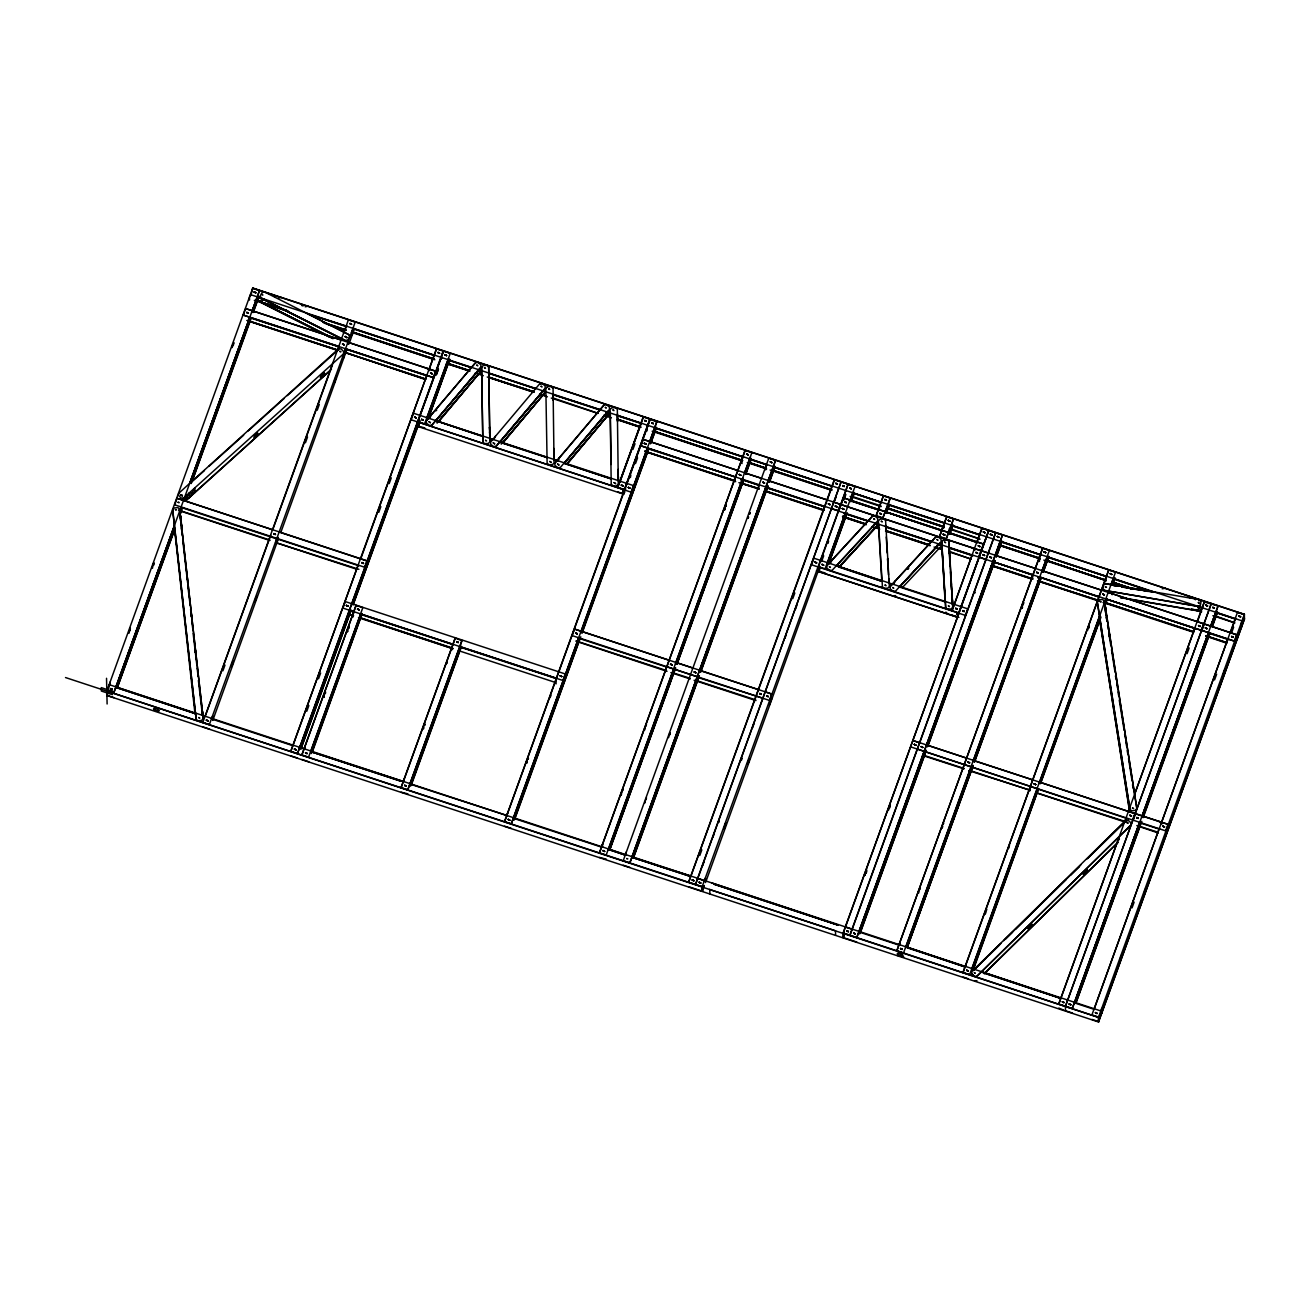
<?xml version="1.0" encoding="UTF-8"?>
<svg xmlns="http://www.w3.org/2000/svg" width="1310" height="1310" viewBox="0 0 1310 1310"><rect width="100%" height="100%" fill="white"/><g stroke="black" fill="none" stroke-linecap="round" stroke-linejoin="round"><path stroke-width="1.5" d="M887.607 558.273L887.918 563.906M950.945 579.053L951.42 584.62M951.093 579.053L951.044 581.362M489.596 428.567L489.58 427.125L489.76 428.747M553.933 454.259L553.901 452.769M618.107 470.241L618.107 470.847M618.304 473.156C618.025 467.981 618.467 478.985 618.156 473.909M900.592 953.205L901.411 954.302L902.262 953.221M1038.421 577.071L1038.093 578.005M971.807 973.854L971.889 971.562L1125.748 820.306L1128.205 820.273L1130.89 822.827L1130.825 825.071L976.949 976.327L974.493 976.359L971.807 973.854L974.493 976.359M186.839 575.876L186.822 573.485L186.724 574.468M187.314 579.446L186.74 573.846M187.445 579.577L187.117 575.63M190.982 612.9C190.671 606.252 191.555 617.649 191.129 612.883M191.424 614.226L191.588 616.601L191.538 615.618M195.075 648.941L195.452 650.218M1109.635 637.086L1109.554 634.711M178.684 493.084L178.618 495.458L181.189 498.078L183.547 498.046L343.548 353.831L343.629 351.489L341.042 348.869L338.602 348.804L178.782 493.231M129.068 632.779L129.019 632.173M152.5 568.262L152.713 565.969M233.737 342.712L233.426 345.07M231.477 666.79L231.33 665.84M231.379 666.839L231.69 664.497M336.179 376.428L336.064 378.05M319.689 695.495L321.359 690.468M324.192 696.478L323.717 697.231L324.159 694.922M342.729 630.487L343.597 629.684M342.876 630.994L342.827 629.995M424.8 724.053L424.718 725.003M424.538 724.365L424.866 725.052M528.438 758.277L528.323 759.096M726.051 506.364L726.035 504.792M719.043 820.862L718.944 821.812M747.912 518.22L748.207 516.779M748.059 518.269L748.19 517.45M747.568 763.157L747.732 764.107M749.549 758.817L747.961 763.386M865.108 875.358L865.206 873.737M865.222 875.309L865.189 874.409M888.442 810.497L888.524 809.547M918.703 892.994L918.949 891.406M942.136 828.035L942.611 825.873M975.295 592.759L974.967 592.071M986.79 909.942L986.626 908.993M1021.8 607.48L1021.849 608.479M1022.57 607.152L1021.849 608.02M1023.634 602.616L1023.192 604.925M1087.791 630.044L1087.906 629.226M1120.41 959.231L1120.541 957.741M1122.13 953.582L1120.312 959.329M1225.374 669.001L1224.932 671.309M1105.607 583.752L1199.665 599.62L1201.057 601.585L1200.402 605.122L1198.388 606.465L1104.346 590.368L1102.938 588.436L1103.61 584.899L1105.591 583.703L1153.701 591.825M1198.388 606.432L1200.402 605.122M1198.453 607.218C1200.468 608.331 1199.944 608.56 1198.519 607.103M1120.443 597.671L1198.486 611L1200.5 609.658M233.18 661.452L233.065 662.614M254.828 601.568L256.76 596.214L256.678 597.18M334.328 381.276L334.394 382.274L336.179 376.887L334.361 382.176L334.967 380.915M319.411 695.348L320.868 690.747M344.726 626.147L344.661 625.148M349.115 627.064L349 628.227M621.3 794.155L621.349 795.154M621.333 794.695L621.66 792.812M644.798 729.866L645.109 728M645.175 802.015L644.946 802.915L645.191 801.343M668.542 737.677L670.065 732.601M724.348 510.13L725.167 506.741M726.149 505.201L725.904 506.315M719.092 821.861L718.928 820.911L718.306 822.172M724.152 828.526L725.363 824.498M747.617 763.697L747.715 762.535M942.299 827.756L942.545 826.643M1120.394 958.363L1120.443 959.378M1143.859 893.551L1144.17 894.239M1145.873 888.884L1145.595 890.325M1145.742 889.703L1145.693 888.704L1144.383 893.813M1223.442 674.339L1225.276 669.066M1028.268 928.692L1028.137 927.693M1027.973 928.528L1031.15 924.598M108.566 688.782L110.089 682.166L110.155 685.163M251.487 293.325L252.633 288.364L259.462 290.574L113.757 693.072L110.351 691.942M211.893 719.223L212.662 715.931L212.76 720.402M299.941 748.19L300.694 744.899L300.809 749.369M403.398 782.234L404.168 778.926M506.855 816.277L507.625 812.97M601.732 847.488L602.485 844.197L602.567 847.177M625.476 855.299L626.229 852.008L626.295 854.988M704.682 881.368L705.435 878.06L705.533 882.547M820.731 561.286L821.485 557.978L821.567 560.975M878.551 510.261L879.321 506.954L879.387 509.934M941.89 531.09L942.643 527.783M899.217 945.378L899.986 942.07L900.052 945.067M965.339 967.124L966.092 963.832M107.797 692.073L107.027 695.348L113.855 697.64M346.413 349.426L345.267 354.355L345.169 349.868M350.671 609.248L349.148 615.815L349.049 611.328M418.463 422.557L417.333 427.486L417.219 422.999M419.135 421.214L418.005 426.127L424.817 427.911M703.535 886.313L702.389 891.242L688.798 886.772M819.29 565.936L817.767 572.503L817.669 568.032M818.439 571.16L819.585 566.231M856.805 942.054L843.214 937.616L844.344 932.654M253.862 437.524L257.349 433.283M257.906 433.233L257.726 434.052M320.934 377.198L320.803 375.839M323.635 374.922L324.323 372.859M129.035 631.502L128.904 633.041M232.034 347.625L233.769 342.827M321.114 690.91L320.901 692.302M321.097 691.582L320.934 690.272M323.963 695.643L323.848 697.28M325.551 692.384L325.339 693.76M342.974 630.044L344.694 625.247L342.843 630.896M526.571 762.977L527.291 760.095M749.779 514.175L749.877 512.554L749.156 513.864M724.25 828.018L725.101 825.185M725.838 824.76L726.084 823.171L725.642 825.48M749.32 759.276L748.6 762.158M888.655 809.58L888.884 808.204M1021.931 607.512L1022.389 605.367M985.038 913.84L985.759 910.941M1122.146 954.482L1120.574 959.018M1223.556 673.176L1223.556 674.748M1225.161 669.918L1224.048 673.438M153.941 564.053L153.499 565.527M232.181 346.986L233.147 344.088M231.624 665.267L233.344 661.173M232.918 662.582L231.51 666.479M256.383 597.753L255.941 599.227M334.623 380.702L335.835 377.214M344.432 626.72L343.859 628.996M423.261 728.311L423.818 726.051M446.579 663.45L447.283 661.239L446.726 663.499M526.718 762.355L527.16 760.881M550.053 697.493L550.74 695.283L550.184 697.542M629.291 477.642L630.257 474.744M629.733 477.79L630.438 475.579M630.732 475.006L630.47 477.38M724.594 509.017L725.036 507.543M670.032 734.648L670.098 733.878M740.821 760.258L741.509 758.048L740.952 760.308M827.478 542.078L828.116 540.621M866.663 871.085L865.959 873.312L866.598 871.854M890.112 806.272L889.817 807.795M1008.651 848.389L1009.486 845.441M1120.689 957.79L1122.097 953.876M1144.154 892.978L1145.562 889.064M129.379 630.847L130.378 628.079M130.28 629.586L129.788 631.092M232.721 663.286L231.968 665.48M255.286 599.734L256.04 597.54M320.753 692.253L319.755 695.02M347.87 629.357L347.314 631.993L347.903 631.092M629.799 477.036L630.29 475.53M742.197 758.392L741.296 760.52M725.494 825.431L724.119 828.886M748.059 761.863L749.058 759.096M827.92 542.225L828.509 540.866M865.419 873.017L866.549 870.298M985.398 912.497L985.89 910.99M1088.413 627.932L1089.167 625.738M1089.298 626.671L1088.806 628.178M1145.251 890.996L1144.498 893.191M1223.9 672.505L1224.653 670.327M152.942 565.216L153.925 562.776M153.09 565.265L153.843 563.251M621.89 792.059L623.003 789.668M645.633 799.87L646.534 797.905M645.764 799.902L646.288 798.478M828.28 540.67L827.707 542.929L828.575 541.718M889.113 807.435L890.227 805.044L889.523 806.747M920.357 887.492L919.391 889.932L920.291 887.967M106.814 691.14L252.748 288.003L1244.402 614.292L1244.385 619.172L1098.55 1021.587M174.705 505.185L176.997 498.275L366.964 560.778L364.606 567.312M243.316 315.104L245.674 308.57L435.641 371.107L433.266 377.591L243.316 315.104L338.389 346.282M106.929 695.708L108.124 692.335M113.626 693.072L174.328 525.818M179.748 513.602L180.862 507.314L179.863 510.589M183.498 500.043L184.628 497.358L183.629 500.092M257.53 296.469L252.322 310.847L259.331 291.033M115.853 687.816L173.641 528.208M189.852 483.439L249.67 317.642M116.737 687.292L195.255 713.59L116.754 687.766M257.988 297.075L265.635 300.072M258.005 297.55L265.684 299.924M174.41 529.829L117.196 687.93L174.918 528.978M179.945 514.601L180.96 511.326M191.195 483.554L249.62 321.621M252.912 312.55L258.905 296.42M180.469 513.635L182.548 507.887M192.259 481.065L251.242 318.133M253.321 312.386L258.872 297.059M286.743 310.372L258.086 301.087L286.694 310.519M263.588 299.499L262 299.957L262.459 298.68M204.54 716.03L202.984 716.128M271.874 529.535L176.997 498.275M340.551 339.83L245.674 308.603M345.758 325.961L307.604 313.876L345.758 326.436M202.821 722.416L348.394 319.837L355.206 322.08L209.371 724.577M205.605 715.227L270.81 535.102M272.889 529.355L332.56 364.557M339.044 346.626L337.62 350.098M344.219 332.331L346.691 325.502M222.897 670.818L224.976 665.071M305.443 442.78L307.523 437.032M317.233 410.21L319.312 404.446M212.105 719.141L292.556 745.603M358.842 565.773L277.327 538.95M279.75 532.269L366.915 560.958M425.57 375.43L346.004 349.246M345.955 348.902L433.315 377.509M348.476 342.434L435.591 371.238M353.356 328.925L433.856 355.272L353.356 328.466M213.088 719.567L278.162 539.311M281.077 531.729L346.855 349.557M349.066 343.891L354.486 328.466M425.619 379.622L346.086 352.783L425.652 378.967M433.938 359.284L353.487 332.347L433.921 358.809M277.376 543.11L358.924 569.31M450.116 353.34L436.426 348.804L290.722 751.301L297.55 753.594M290.869 751.383L357.974 565.592M360.758 558.83L426.651 375.872M429.287 369.076L436.574 348.886M306.769 711.314L308.849 705.566M318.543 678.76L320.623 673.012M378.77 512.39L380.85 506.642M389.201 483.587L391.281 477.822M297.419 753.545L443.124 351.047M297.55 753.545L443.419 351.145M419.511 422.36L418.136 426.176L417.89 421.607L443.566 351.195M300.203 747.977L303.707 748.665M353.356 611.999L350.556 610.607M364.704 571.88L367.062 565.347M300.989 748.436L350.933 610.444M353.029 604.696L418.234 424.522M419.053 422.393L623.151 489.383L623.2 494.001M436.279 374.693L438.359 368.945M301.12 748.534L351.08 610.525M353.16 604.778L420.068 420.461M436.426 374.775L438.506 369.027M419.151 426.863L419.102 422.246M356.123 605.498L301.857 754.953L355.993 605.4L362.821 607.643L308.538 757.196M424.587 423.85L450.247 353.34M426.667 418.61L448.184 359.579M427.371 418.283L428.321 418.594M448.397 360.201L471.404 367.619L448.446 360.07M428.124 418.332L449.51 359.267M449.641 359.3L428.321 418.119M428.272 418.889L449.658 359.824M469.586 371.008L448.528 363.607L469.569 370.534M311.322 750.008L360.741 613.915M360.954 614.03L452.523 644.16M400.925 781.268L311.272 751.76L400.975 781.137M360.97 614.505L452.572 644.504M311.403 753.545L362.068 613.571M312.255 752.186L362.215 613.62M478.952 370.255L481.523 370.959L478.952 369.78M479.083 373.661L481.605 374.496M481.474 370.615L481.687 371.238M489.089 373.579L489.023 379.13L488.925 373.137L535.659 388.759L489.138 373.448M489.17 377.591L533.809 391.674M482.408 436.066L435.87 420.756L480.524 435.772M543.273 391.264L545.795 392.099L543.208 390.92M402.874 781.284L311.272 751.76M401.155 787.67L455.291 638.117M543.339 394.801L545.877 396.111M407.705 789.832L461.988 640.786L455.159 638.035L401.007 787.621L407.836 789.832L461.971 640.279M460.121 646.665L555.309 677.827M460.121 647.14L555.309 678.302M410.57 786.18L461.382 646.256M411.406 784.821L461.382 646.763M599.882 410.046L553.344 394.736L599.865 409.572M553.18 394.277L553.279 400.27L553.344 394.736M553.475 398.142L598.081 413.289M546.663 457.206L500.191 442.24M554.277 460.187L554.081 455.438L554.146 459.466M554.31 459.581L556.832 460.416M564.397 463.511L610.935 478.821L564.446 463.38M607.463 412.077L610.051 413.24L607.529 412.404M607.611 415.958L610.133 416.776M617.583 415.401L640.557 422.95M617.6 415.876L640.606 423.294M640.688 426.831L617.681 419.413L640.639 426.962M624.559 492.609L624.493 489.58L617.665 487.336L643.194 416.826L657.014 421.885M617.796 487.418L643.341 417.382M619.876 482.178L641.261 423.097M632.926 449.461L635.006 443.746M622.938 490.579L622.971 489.596M506.331 815.328L410.488 784.264M649.875 419.069L624.346 489.58L624.411 492.576M656.998 421.378L511.309 823.875L504.481 821.632L650.006 419.069M504.612 821.714L650.317 419.216M555.358 682.444L458.795 650.726M574.55 629.078L572.192 635.612L769.379 700.392L771.705 693.956L574.55 629.078L668.526 660.043M640.917 446.284L643.226 439.374L840.381 504.284M635.497 463.576L637.561 457.861M511.162 823.875L578.414 638.592M649.727 441.601L656.867 421.378M655.147 427.764L742.475 456.813L655.164 428.223M631.142 496.654L633.5 490.136M514.028 820.224L578.643 642.178M581.82 632.943L647.304 452.458M650.464 443.828L656.441 427.224M514.879 818.865L580.788 636.775M582.18 632.943L648.777 448.937M650.857 443.189L656.408 427.862M742.557 460.825L655.278 431.645L742.541 460.35M737.202 470.339L643.226 439.407M666.397 666.97L577.956 638.019M735.008 476.922L640.901 445.809L838.007 510.769L840.381 504.235M599.489 852.925L745.193 450.427M735.156 481.278L735.008 478.134M740.789 479.935L740.805 478.952M608.266 849.846L673.487 669.688M675.42 663.892L742.868 478.019M744.8 472.222L750.499 456.928M750.008 458.975L766.203 464.624L750.024 459.45M676.468 662.647L692.269 667.854M742.623 479.886L758.752 485.208L742.672 479.755M745.095 473.074L760.946 478.15M609.592 849.519L674.814 669.344M676.893 663.597L743.507 479.591M745.587 473.843L751.138 458.516L745.587 474.318M609.608 849.994L675.518 667.904M676.91 664.072L743.638 479.64M609.74 850.075L675.649 667.985M677.041 664.154L743.654 480.164M745.734 474.4L751.285 459.073M742.754 483.767L758.883 488.614L742.704 483.439M623.216 860.736L768.79 458.156L775.618 460.4L629.913 862.897L623.085 860.703M738.905 482.653L758.899 489.089M629.766 862.897L775.471 460.4M631.993 857.657L697.215 677.499M699.294 671.752L766.596 485.83M767.987 481.998L773.539 466.671M688.454 875.866L632.501 857.46L688.503 875.735M697.69 677.417L763.19 698.345M700.146 670.605L757.737 689.404M766.35 487.697L824.285 506.61L766.399 487.566M768.823 480.885L826.413 499.683M773.768 467.261L831.686 486.157L773.817 467.113M633.336 857.788L699.262 675.714M700.637 671.883L767.938 485.961M769.33 482.129L775.012 466.376M633.483 857.886L699.393 675.796M700.784 671.965L768.086 486.059M769.461 482.211L775.012 466.884M697.755 680.954L755.69 699.867M766.497 491.577L824.35 510.147L766.481 491.119M831.768 490.169L773.883 470.667L831.768 489.711M690.419 875.899L632.501 857.46M825.038 568.884L854.988 486.518L834.257 479.689L688.552 882.203L702.291 886.723L702.389 891.291L704.338 885.445M688.7 882.285L834.404 480.262M699.753 855.577L701.832 849.83M792.714 598.752L794.81 593.004M695.381 884.479L841.085 481.949L695.61 884.561M698.017 878.404L704.944 881.139M702.553 865.877L703.928 862.046M712.951 837.155L714.327 833.324M752.464 728L753.84 724.168M784.952 638.232L786.344 634.384M795.383 609.428L796.775 605.58M831.817 508.771L838.056 510.687M834.814 500.502L836.107 496.899M765.679 692.008L771.655 694.12M834.355 502.303L840.332 504.416M701.783 886.952L701.931 891.291M702.258 891.193L702.16 886.706L847.996 484.258M818.488 566.722L848.159 484.307M843.591 497.931L838.793 511.146L978.668 557.061L983.401 543.928L843.591 497.931L983.368 544.108M769.445 705.042L771.803 698.476M705.861 881.696L819.552 567.279L819.651 571.766M821.599 561.532L823.679 555.784M843.787 500.191L845.883 494.443M825.12 572.896L818.439 571.209L819.978 567.377M827.249 563.677L845.032 513.651M852.957 492.675L850.092 500.158M709.725 889.555L835.502 930.788L835.6 935.274M711.919 882.973L837.942 925.056L713.819 884.217M827.773 563.447L828.886 563.808L827.756 562.972M853.187 493.231L880.746 502.303L853.121 492.904M828.575 563.84L845.13 518.138M850.845 501.812L854.398 492.445M828.739 563.873L847.242 512.718M851.615 500.666L854.398 493.002M853.269 496.785L880.828 505.84M709.873 893.911L709.774 889.424M844.295 513.454L868.072 521.134L844.344 513.323M849.289 500.469L878.044 509.77L849.338 500.322M876.177 515.649L883.317 495.835L890.145 498.078L882.989 517.843L876.161 515.6L883.464 495.933M875.669 523.312L878.519 524.098M875.686 523.787L878.535 524.573M875.768 527.324L878.601 528.11M882.858 517.843L890.161 498.602M888.295 504.465L944.068 522.674M888.295 504.94L944.084 523.149M886.199 512.881L888.802 505.693M889.457 504.366L886.215 513.34L889.605 504.448M886.133 526.751L931.394 541.505M886.133 527.226L931.41 541.98M899.888 587.175L945.149 601.912M941.317 530.272L885.576 511.932L941.366 530.615M939.647 536.527L946.803 516.762M939.008 544.633L941.808 545.075M941.906 549.561L934.063 547.023M941.939 548.956L939.09 548.169M946.197 538.688L953.336 518.924L946.655 516.68L939.499 536.478L946.328 538.688L953.5 519.431M948.915 532.777L977.637 542.684L948.98 533.121M951.617 525.31L979.192 534.84M951.633 525.785L979.241 534.709M949.537 534.185L952.927 524.77M949.685 534.267L952.927 525.294M951.764 529.191L979.323 538.721M949.472 548.071L972.806 555.751M949.603 551.477L970.956 559.157M949.57 552.083L970.988 558.977M952.812 604.434L953.876 604.778M837.942 925.056L713.868 884.086M951.993 610.607L981.812 528.241L1002.543 535.069L856.838 937.567L843.1 933.047L988.804 530.55L843.247 933.129L1098.517 1017.33M952.141 610.706L971.987 555.424M977.063 541.931L981.96 528.814M957.446 612.802L957.544 617.288M988.641 530.534L958.691 612.851L818.341 566.64L818.586 571.209M843.378 933.539L843.525 937.878M843.214 937.616L844.59 933.784M917.049 748.976L1126.813 818.455M919.162 742.655L913.135 740.674M965.372 615.405L967.73 608.839L813.936 558.224L811.561 564.807L965.372 615.372M985.677 559.403L979.536 557.225M987.822 552.951L981.796 550.97M849.797 935.291L995.502 532.793M850.01 935.356L995.715 532.826M852.515 929.379L845.523 927.087M856.707 937.567L1002.412 535.069M858.934 932.327L924.156 752.169M926.236 746.405L993.537 560.5M994.929 556.668L1000.48 541.325M859.442 932.13L898.66 945.034M927.136 745.128L966.027 757.933M995.764 555.555L1034.704 568.229M1000.693 541.914L1039.96 554.687L1000.725 541.325M859.704 933.948L926.186 750.384M927.578 746.553L994.879 560.631M996.255 556.799L1001.937 541.046M860.408 932.556L926.317 750.466M927.709 746.635L995.01 560.713M996.402 556.881L1001.953 541.554M924.696 755.624L963.963 768.397M993.422 566.248L1032.657 579.151M993.422 565.773L1032.64 578.692M1040.042 558.24L1000.774 545.468L1039.993 558.371M1032.558 575.139L993.324 561.761L1032.542 574.681M1042.678 548.317L896.842 950.732L1042.547 548.219L1049.359 550.478L903.523 952.976M900.723 952.96L901.673 954.269L902.131 952.992M1038.29 577.825L1038.306 576.842M905.619 947.687L971.676 765.646M972.921 761.781L1039.665 577.825M1042.302 570.112L1047.296 556.734M1040.107 577.301L1098.664 596.901L1040.156 577.17M1047.509 556.848L1106.066 576.449L1047.509 557.323M973.903 760.668L1032.133 779.679M1042.58 570.963L1100.809 589.975M907.093 947.392L973.003 765.318M974.378 761.487L1040.992 577.481M1043.071 571.733L1048.622 556.406M973.003 765.793L907.093 947.867L972.462 767.791M974.394 761.945L1041.139 577.53M1043.087 572.208L1048.77 556.439M974.542 762.043L1041.139 578.038M1043.218 572.29L1048.77 556.963M1040.206 581.787L1098.746 600.438M964.766 966.78L906.307 946.933L964.766 966.78L908.158 948.162M963.079 972.56L1108.784 570.063M1030.02 790.274L971.529 771.033M1106.115 580.592L1047.64 560.729L1104.281 579.839M969.629 974.722L1115.481 572.224L1108.653 569.981L962.948 972.478L969.777 974.722M971.725 969.449L1037.078 789.357M1039.158 783.609L1099.499 616.42M1105.984 598.981L1104.576 601.978M1111.027 584.637L1113.631 577.857M972.413 968.679L974.034 969.826M981.845 550.839L1203.612 623.756L1201.237 630.29L1106.213 599.063L1195.49 628.751M1113.615 578.611L1153.684 592.267M1040.074 782.299L1134.886 813.641M1108.735 592.578L1203.612 623.756M1113.631 579.085L1153.733 592.136M973.199 969.154L1038.404 789.013M1040.484 783.265L1099.581 620.432M1105.296 604.221L1107.196 598.965M1112.337 584.768L1114.81 577.939M973.346 969.711L1038.535 789.062M1040.5 783.74L1101.006 617.043M1104.674 606.465L1107.343 598.998M1112.485 584.8L1114.957 577.988M1130.939 588.616L1113.746 582.491L1132.839 588.763M1037.684 793.123L1126.895 822.009M981.812 971.774L1060.134 998.154L983.679 973.003M1201.385 607.48L1197.569 606.694M1060.134 998.154L981.812 972.249M1201.385 607.955L1197.618 606.563M1204.398 601.486L1058.693 1003.984L1072.35 1008.471L1218.054 605.973L1204.545 602.043M1058.84 1004.066L1119.264 836.73L1119.264 839.677M1128.581 811.463L1129.711 808.794M1194.753 628.603L1134.771 793.876M1204.545 601.568L1197.406 621.808M1201.483 611.966L1197.7 610.116M1187.056 653.723L1189.136 647.959M1065.39 1006.227L1211.226 603.779M1211.341 603.452L1065.407 1006.538L1065.521 1011.107M1236.656 634.63L1234.298 641.163L1201.909 630.503L1204.267 623.969L1236.673 634.679M1072.219 1008.471L1139.454 822.713L1075.133 1001.331M1210.767 626.213L1217.923 606.448M1208.278 633.532L1142.238 815.966L1208.147 633.483M1216.106 611.885L1210.767 625.738M1216.581 612.49L1234.495 618.697L1216.597 612.965M1139.684 826.774L1075.788 1003.378L1141.829 821.386M1142.877 817.538L1208.229 637.495M1212.159 626.622L1217.498 611.835M1143.221 817.538L1209.834 633.549M1212.601 625.885L1217.465 612.458M1216.728 616.371L1234.577 622.708M1093.195 1009.044L1075.346 1003.165M1091.901 1014.955L1237.459 612.359L1244.287 614.603L1241.241 627.834L1241.143 623.347L1244.385 619.139L1244.14 614.603M1093.981 1009.666L1158.99 829.148M1227.667 639.444L1161.774 821.927M1230.45 632.681L1235.658 618.304M1132.053 907.846L1134.132 902.099M1214.55 679.939L1216.646 674.175M1231.695 632.583L1233.643 627.195M1167.996 824.334L1165.622 830.867L1133.232 820.207L1135.59 813.674L1167.996 824.334L1135.557 813.854M1244.402 614.292L1098.468 1017.428L65.5 677.548M106.961 695.528L1098.566 1021.996L1244.5 618.86M255.417 600.668L256.154 596.918M325.06 692.777L325.502 691.778M423.867 727.852L423.359 729.113M527.324 761.896L526.817 763.157M725.2 508.542L724.495 510.229M645.617 726.493L646.485 724.545M828.051 543.159L827.969 540.572M1022.651 604.63L1023.667 602.731M943.511 823.728L943.757 823.155M985.791 912.742L985.3 914.003M130.247 628.03L129.886 629.34M232.443 662.303L232.902 661.304M320.148 694.496L319.378 695.708M348.378 627.916L349.131 626.704M348.526 627.965L348.968 626.966M424.08 725.363L424.98 724.233M527.537 759.407L528.307 758.195M645.879 725.806L646.321 724.79M622.414 790.618L622.872 789.619M749.304 513.913L750.024 512.587M748.681 517.041L748.223 518.039M669.852 733.043L669.492 734.353M748.337 762.846L747.748 763.812M725.216 824.448L725.937 823.122L725.462 823.875M1022.439 607.12L1021.816 608.38M1089.265 625.116L1088.905 626.426M1224.179 673.487L1223.589 674.453M429.565 418.463L431.186 415.008M493.821 439.603L495.442 436.148M558.076 460.743L559.697 457.288M344.399 625.459L343.826 627.195M749.271 758.67L748.567 760.357M866.63 869.824L866.057 871.559M1032.067 924.533L1029.463 927.742M1031.969 925.056L1031.838 924.058M1083.386 873.901L1087.513 869.84M1087.415 870.217L1084.811 873.41M830.262 563.464L831.965 560.074M893.584 584.309L895.303 580.919M324.552 373.334L321.294 376.838M345.48 340.534L261.001 297.992L345.496 340.584L347.756 339.961L349.524 336.834L348.738 334.672L305.639 312.779M261.001 298.041L260.281 295.765L262.049 292.589L264.391 291.901L348.804 334.558M341.91 339.224L261.083 298.385M333.002 338.242L261.099 302.053L331.135 337.456M183.711 501.124L183.531 497.996L189.492 497.44L194.862 488.024L194.961 492.511L189.377 492.953L184.677 501.026M1122.261 953.631L1121.393 955.563M1083.812 872.853L1083.386 874.36L1084.402 873.934M1087.202 870.642L1085.924 872.329M257.628 433.954L254.582 437.016M907.715 569.097L908.616 567.869M907.814 569.179L908.714 567.967M1031.527 925.482L1030.577 926.661M203.066 718.6L201.674 720.451L197.941 720.844L196.172 719.321L172.609 509.819L174.148 507.985L177.898 507.592L179.65 509.132L203.214 718.633L179.65 509.132M1129.99 809.908L1097.289 601.83L1098.746 599.947L1102.463 599.407L1104.297 600.864L1136.834 808.45L1104.428 600.799L1104.363 603.844M251.111 294.979L249.49 297.059L249.555 300.055M440.111 359.775L441.732 357.695M440.275 359.841L441.896 357.745M354.47 612.065L352.849 614.144L352.914 617.125M625.771 488.99L624.149 491.086L624.215 494.067M743.523 456.993L741.902 459.073L742 463.56M767.267 464.804L765.646 466.884L765.711 469.881M1041.024 554.883L1039.387 556.963L1039.501 561.45M1098.615 1021.816L1098.582 1017.1L1101.825 1012.941L1101.726 1008.454L1098.681 1021.636L1092 1019.426M622.741 490.759L622.774 489.416M957.086 614.046L957.119 612.687M254.189 436.132L256.875 433.561M321.261 375.266L320.344 377.329M475.432 362.706L426.208 420.87L475.546 362.788L477.872 362.411L480.803 364.72L481.048 367.046L431.825 425.21L429.385 425.455L426.47 423.195L426.323 420.952M481.048 367.046L431.825 425.21M435.608 421.001L479.771 369.043M481.032 370.959L436.983 422.999L481.147 371.058L438.408 422.082M539.704 383.797L490.579 442.092L490.726 444.336L493.657 446.595L496.081 446.301L545.304 388.137L545.058 385.811L542.127 383.552L539.704 383.797L542.127 383.601M545.304 388.186L496.081 446.301M499.978 442.223L544.027 390.183M501.239 444.156L545.402 392.198L502.549 443.091M502.663 443.222L545.288 392.116M603.959 404.954L554.736 463.118L554.981 465.476L557.913 467.735L560.336 467.49L609.559 409.277L609.314 406.952L606.383 404.692L604.074 405.085L554.85 463.249M564.119 463.281L608.167 411.242M564.233 463.363L608.282 411.324M566.804 463.756L609.658 413.338L566.919 464.362M566.804 464.231L609.543 413.256M882.432 586.733L878.388 520.922L880.025 519.169L883.775 518.957L885.593 520.512L889.343 586.389L887.869 588.125L884.103 588.337L882.285 586.749M1084.369 872.378L1086.94 869.987M872.394 516.173L826.741 565.691L826.888 568.065L829.721 570.439L832.161 570.292L877.798 520.725L877.651 518.4L874.834 516.025L872.493 516.304L826.856 565.822M836.206 566.166L876.439 522.739M839.055 566.706L877.896 524.786L839.17 567.312M839.071 567.181L877.913 525.261L877.749 522.919M890.079 586.536L935.717 537.002L938.173 536.854L940.989 539.229L941.137 541.603L895.5 591.137L893.043 591.285L890.227 588.861L890.178 586.618L935.717 537.002M939.663 543.486L899.544 587.011L939.761 543.584M902.394 587.551L941.235 546.139L941.088 543.765M489.793 441.798L488.663 367.062L489.94 441.83L488.221 443.517L484.471 443.533L482.85 441.896L481.589 367.226L482.85 441.945M611.377 484.192C612.638 486.812 617.075 486.763 618.304 484.078L617.337 409.342L615.569 407.721L611.819 407.787L610.1 409.457L611.23 484.192M616.748 485.797L618.451 484.127M256.809 435.018L255.123 436.623M321.359 375.38L324.061 373.088M481.589 367.226L483.292 365.49L487.058 365.441L488.663 367.111M545.992 388.366L547.547 386.63L551.313 386.614L553.066 388.251L554.048 462.987L552.476 464.657L548.726 464.673L547.121 463.052L545.844 388.317L547.564 386.679M435.886 410.849L436.754 410.046M1000.84 943.462L973.248 970.563L986.414 957.823M1003.738 940.613L1080.734 865.026M1086.547 859.327L1125.863 820.928L1088.102 858.001M989.328 954.974L999.497 944.985M1005.31 939.286L1012.564 932.147M1015.479 929.298L1066.307 879.387M1070.679 875.113L1079.391 866.549M976.851 976.228L1130.923 825.169M984.203 973.576L1117.856 842.379M984.318 973.723L1117.954 842.526M321.9 374.807L323.062 373.759M1085.466 873L1083.206 874.097M190.769 482.702L204.442 470.552M208.863 466.376L243.66 435.166M248.098 430.99L284.303 398.322M287.316 395.604L338.7 349.426M185.152 501.157L331.479 369.142M185.25 501.304L330.071 370.648M1030.528 924.926L1031.609 924.303M1029.578 927.84L1027.941 928.594M956.84 614.161L956.873 612.572M323.488 373.268L324.421 372.957M262.589 298.647L262.311 300.219L263.506 299.106M1109.554 592.791L1112.108 591.727L1112.174 594.724M320.475 377.231L322.424 375.954M305.197 306.802L308.014 306.229M278.293 297.959L281.29 297.435M251.766 312.107L254.762 311.6M1162.167 588.779L1165.163 588.255M1189.431 597.753L1192.428 597.229L1195.506 599.734M1198.535 600.733L1201.532 600.226M1097.289 601.88L1129.973 809.449L1131.791 810.857L1135.524 810.268L1136.834 808.45M1109.439 636.283L1109.783 637.069L1109.439 633.925M1108.931 631.092L1109.357 634.941M172.773 510.31L196.172 719.321M187.002 577.448L187.314 578.758M191.113 612.671L190.949 610.64M195.305 650.235L195.616 651.725M195.419 652.757L195.386 650.955M893.158 595.804L895.598 595.624M878.486 524.983L881.794 581.345L838.433 566.952M947.114 539.851L943.347 540.015L941.726 541.767L945.607 607.578L947.441 609.183L951.191 608.921L952.828 607.185L948.931 541.358L947.114 539.802L943.347 540.048L941.726 541.8L945.754 607.578M941.808 545.812L945.132 602.174M951.044 580.412L950.978 579.331M951.076 582.148L951.322 583.654M974.607 980.879L976.949 980.715M610.362 413.993L611.115 464.477M489.613 429.287L489.809 432.775M554.048 452.228L553.933 453.571M937.485 545.386L938.599 544.19M1113.647 585.455L1117.659 586.127L1113.631 585.586M1121.671 586.814L1153.717 592.3M1121.638 586.962L1139.667 590.04M1143.679 590.712L1147.675 591.399M1104.346 590.401L1198.404 606.333L1198.486 611M1120.476 597.491L1198.503 610.82M252.699 288.184L1244.353 614.472M250.39 294.586L1242.027 620.858M345.889 329.842L322.997 322.309L345.84 329.973M766.284 468.161L750.155 462.856L766.301 468.636M944.166 527.16L888.426 508.345L944.166 526.685M353.438 332.478L433.888 358.94M469.52 370.665L448.495 364.213M489.17 377.133L533.76 391.805M655.229 431.776L742.492 460.481M750.106 462.987L766.235 468.292M773.833 470.798L831.719 489.842M888.376 508.476L944.117 526.817M1047.591 560.876L1106.099 580.117M1113.713 582.623L1132.79 588.894M1195.752 609.608L1201.466 611.492M288.659 311.485L258.135 300.956M324.913 323.406L345.906 330.316M489.219 377.46L533.809 392.132M640.705 427.306L617.731 419.282M1040.058 558.699L1000.824 545.337M1195.801 609.952L1201.532 611.835M254.287 300.317L289.297 311.878M328.106 324.651L345.578 330.398M351.391 332.314L434.838 359.759M446.481 363.59L469.766 371.254M475.252 373.023L483.341 375.724M487.222 377.002L533.792 392.329M539.507 394.163L547.383 396.799M551.264 398.076L597.835 413.387M603.648 415.303L611.41 417.857M617.239 419.773L640.524 427.437M652.167 431.268L741.427 460.645M747.257 462.561L766.661 468.947M770.051 470.012L830.687 490.005M850.092 496.392L881.139 506.61M886.968 508.526L943.233 527.046M949.062 528.962L980.109 539.18M999.514 545.55L1040.255 558.961M1043.808 560.091L1104.297 580.035M1112.059 582.59L1131.463 588.976M1191.625 608.773L1201.319 611.966M1212.88 615.716L1234.79 622.971M841.167 504.661L980.994 550.658M841.167 504.612L980.944 550.789M1236.624 634.81L1204.267 623.969M1201.958 630.405L1234.347 641.065M979.487 557.323L1201.237 630.29M249.146 317.528L338.406 346.741M646.632 448.315L735.057 476.791M939.057 544.501L941.857 545.418M949.521 547.94L972.855 555.604M1207.64 632.894L1228.649 639.657M249.686 318.117L189.835 482.964M647.091 448.871L581.182 631.355M842.592 516.271L866.319 524.082M929.609 544.894L886.215 530.763L929.56 545.025M1193.623 631.649L1106.344 602.944L1193.574 631.78M1207.754 636.3L1226.815 642.571M346.036 352.914L425.603 379.098M842.543 516.402L866.287 524.213M1040.189 581.312L1098.697 600.569M1205.806 635.808L1226.766 642.702M247.344 320.77L336.555 350.114M644.847 451.557L735.68 481.638M764.663 491.168L822.647 510.245M842.608 516.746L866.336 524.54M929.609 545.369L886.28 531.107L885.871 526.587L886.051 530.583M991.162 565.691L1031.658 579.02M1037.438 580.919L1099.139 601.225M1103.004 602.502L1193.639 632.321M1205.871 636.152L1226.782 643.226M842.788 516.992L866.09 524.655M871.92 526.538L879.681 529.125M885.511 531.041L930.182 545.746M427.322 417.939L428.272 418.25M500.142 442.371L546.728 457.55M619.532 481.507L618.566 480.721L619.483 481.638M417.89 421.607L424.718 423.85M617.763 491.905L622.889 493.592M417.006 426.208L623.429 494.116M827.822 563.316L828.935 563.202M881.826 581.083L836.533 565.855L881.777 581.214M889.474 583.589L892.274 584.522L889.424 583.736M952.108 615.176L958.936 617.436M816.425 570.849L957.594 617.157M817.44 571.225L957.79 617.403M913.185 740.543L1134.935 813.51L1132.577 819.995L910.859 746.946M174.639 504.808L364.655 567.214M666.332 666.626L697.673 676.942M180.469 507.232L277.294 539.081M1138.963 822.598L1159.972 829.361M1125.945 818.75L1125.061 821.108M178.618 510.13L269.811 539.998M576.122 640.934L666.462 670.507M674.028 673.143L690.206 678.318M1137.129 825.513L1158.138 832.276M178.668 510.474L269.827 540.473M275.542 542.536L356.942 569.326M576.171 641.261L667.003 671.342M670.867 672.62L690.19 678.973M694.054 680.25L755.903 700.588M922.486 755.411L963.98 768.872M968.761 770.624L1030.069 790.143M1036.259 792.845L1124.962 822.025M1137.195 825.857L1158.105 832.931M350.605 610.951L353.405 611.868M353.487 615.405L350.638 614.619L353.503 615.88M452.654 648.041L361.052 618.042L452.671 648.515M348.837 614.537L352.701 615.815M358.481 617.714L452.998 648.81M725.003 826.938L723.971 828.804M109.189 684.655L1100.826 1010.943M608.757 849.175L624.903 854.955L610.558 850.239M116.803 687.619L195.305 713.459M513.897 818.439L601.208 847.013M610.607 850.108L624.952 854.824M202.69 722.334L209.518 724.626M301.857 754.953L308.669 757.196M896.842 950.732L903.671 952.976M1091.754 1014.857L1098.582 1017.1M106.863 691.058L702.16 886.706M407.934 793.893L401.122 792.157M606.268 859.147L599.44 857.411M903.753 957.021L896.941 955.301M1058.791 1008.045L1063.917 1010.239M202.919 726.903L209.616 729.146M290.836 755.87L297.517 758.032M308.783 761.781L301.955 759.489M504.579 826.201L511.26 828.362M623.183 865.222L629.864 867.384M963.047 977.047L968.172 978.734M1065.636 1010.796L1072.448 1013.039M333.018 338.7L261.099 302.528L329.35 337.063M937.125 545.091L938.549 544.125M609.559 413.714L609.412 411.487M971.954 547.514L975.017 550.02M1158.908 821.386L1161.97 823.892M426.552 368.126L429.615 370.632M272.202 294.455L275.264 296.961M945.869 612.097L947.539 613.702M551.313 386.614L552.918 388.251M343.548 358.301L343.548 353.831M260.395 300.334L261.165 301.922M1106.049 613.113L1105.296 606.301L1106.819 619.876L1106.246 614.799M180.272 515.125L180.731 521.085L179.961 511.113M1109.013 631.355L1109.324 633.139M191.555 616.519L191.227 615.192M1104.854 607.381L1105.804 613.424M1106.295 617.436L1107.065 621.48M1107.556 625.492L1108.325 629.553M1108.817 633.549L1110.864 645.666M1111.486 649.694L1114.957 671.866M1115.449 675.878L1116.235 679.939M1116.709 683.951L1117.495 687.996M1117.97 692.008L1118.756 696.052M1119.248 700.064L1124.127 730.325M1124.602 734.337L1125.388 738.381M1125.879 742.393L1126.649 746.438M1127.14 750.45L1127.91 754.511M1128.549 758.539L1132.02 780.711M1132.511 784.723L1133.281 788.767M1129.744 811.447L1099.418 617.96L1129.613 811.971M1109.128 633.369L1109.635 636.627M195.157 649.154L195.337 651.971M191.145 614.472L191.342 613.44M180.125 515.665L181.042 523.803M181.353 527.848L182.401 536.019M182.712 540.048L187.625 582.803M187.936 586.831L190.13 605.171M190.589 609.248L191.489 617.387M191.8 621.415L192.865 629.586M193.159 633.631L196.729 664.17M197.171 668.231L198.088 676.369M198.399 680.414L202.182 712.984M174.23 526.538L194.993 713.737M1104.854 604.827L1104.445 600.832L1104.51 603.828M195.55 652.527L195.337 650.415M186.921 575.106L187.297 579.118M951.24 584.735L951.273 581.918M202.69 715.145L202.379 711.133L202.477 715.62M887.803 562.105L888.098 564.25L888.065 563.267M948.784 541.407L952.681 607.234M949.128 549.873L950.061 565.838M950.421 571.815L951.486 589.778M951.715 593.758L952.304 603.73M885.56 525.048L885.904 531.041M886.264 537.018L887.214 552.984M887.558 558.961L888.508 574.91M951.093 581.132L951.273 582.934M887.983 561.875L887.787 559.108M952.567 603.713L952.386 599.702L952.485 604.172M949.21 547.433L949.488 553.409L949.373 548.923M889.228 582.868L889.048 578.856L889.146 583.343M618.091 469.422L618.271 471.043M1168.029 825.873L1168.045 829.001M1128.205 820.273L1125.863 820.928M1105.509 578.709L1105.574 581.706M1098.435 1017.1L1098.566 1021.996M1032.493 576.023L1032.608 579.282M1029.938 787.474L1030.037 790.749M943.511 525.408L943.577 528.405M844.852 492.953L845.081 495.999M846.26 924.401L846.326 927.382M843.1 933.047L843.345 937.616M758.736 485.944L758.85 489.219M646.862 427.813L647.107 430.859M618.435 481.065L618.336 476.578L618.402 480.606M565.331 678.465L562.956 684.95M555.98 679.415L556.079 683.902M492.593 439.734L490.022 439.046L489.825 434.298L489.924 440.324M451.999 646.763L452.065 649.76M348.313 341.173L348.378 344.153M305.001 746.307L305.066 749.287M189.377 492.953L189.492 497.44M107.109 692.4L107.174 695.397M106.536 678.285L107.109 703.994M553.835 448.413L554.015 449.903M489.58 427.257L489.743 428.108M617.436 415.417L617.55 421.411L617.436 413.878M553.852 449.248L554.032 452.016M489.596 428.108L489.776 430.875M489.645 431.629L489.678 433.25L489.662 431.809M618.173 474.105L618.189 475.186M553.999 449.084L553.933 454.308M301.611 305.492A3.062 0.852 19.9 0 1 303.118 305.983M110.58 688.733L112.234 689.273L110.58 688.733M175.425 509.606C176.866 510.294 176.948 509.852 175.425 509.606M178.078 502.287C179.421 503.253 179.781 502.238 178.078 502.287M180.731 494.967L182.385 495.508L180.731 494.967M206.341 720.238L207.995 720.778L206.341 720.238M246.755 312.582L248.409 313.123L246.755 312.582M254.156 292.13L255.81 292.67L254.156 292.13M273.823 533.792L275.477 534.333L273.823 533.792M294.373 749.205L296.027 749.746L294.373 749.205M305.508 752.857L307.162 753.397L305.508 752.857M339.847 351.407C341.239 352.325 341.517 351.342 339.814 351.522M342.5 344.088L344.153 344.628L342.5 344.088M345.152 336.768L346.806 337.309L345.152 336.768M349.901 323.635L351.555 324.176L349.901 323.635M346.38 605.548L348.034 606.088L346.38 605.548M357.499 609.199L359.153 609.74L357.499 609.199M361.871 562.76L363.525 563.3L361.871 562.76M404.675 785.492L406.313 786.033L404.675 785.492M414.566 417.219L416.203 417.759L414.566 417.219M421.558 419.511L423.195 420.051L421.558 419.511M430.548 373.055L432.202 373.596L430.548 373.055M437.949 352.603L439.603 353.143L437.949 352.603M444.942 354.895L446.595 355.436L444.942 354.895M456.666 641.834L458.32 642.375L456.666 641.834M508.133 819.536L509.786 820.076L508.133 819.536M560.14 675.878L561.793 676.418L560.14 675.878M575.614 633.09L577.268 633.631L575.614 633.09M602.993 850.747L604.647 851.287L602.993 850.747M621.317 485.24L622.971 485.781L621.317 485.24M628.309 487.549L629.963 488.09L628.309 487.549M626.737 858.558C628.227 859.163 628.194 858.869 626.737 858.558M644.291 443.386L645.945 443.926L644.291 443.386M644.7 420.625L646.354 421.165L644.7 420.625M651.692 422.933L653.346 423.474L651.692 422.933M670.491 664.301L672.145 664.841L670.491 664.301M694.234 672.112L695.872 672.652L694.234 672.112M692.204 880.107L693.858 880.647L692.204 880.107M699.114 882.367L700.768 882.924L699.114 882.367M739.167 474.597L740.821 475.137L739.167 474.597M746.569 454.144L748.223 454.685L746.569 454.144M762.895 482.408L764.549 482.948L762.895 482.408M759.702 693.661L761.356 694.202L759.702 693.661M770.296 461.955L771.95 462.495L770.296 461.955M766.612 695.921L768.266 696.478L766.612 695.921M815 562.236L816.654 562.776L815 562.236M821.992 564.544L823.646 565.085L821.992 564.544M828.378 503.941L830.032 504.497L828.378 503.941M835.289 506.217L836.943 506.757L835.289 506.217M835.78 483.488L837.434 484.045L835.78 483.488M842.232 508.624L843.886 509.164L842.232 508.624M842.69 485.764L844.344 486.305L842.69 485.764M844.655 501.926L846.309 502.483L844.655 501.926M849.682 488.073L851.336 488.614L849.682 488.073M846.751 930.951L848.405 931.492L846.751 930.951M853.662 933.228L855.315 933.768L853.662 933.228M879.829 513.504L881.466 514.044L879.829 513.504M884.84 499.634L886.493 500.174L884.84 499.634M900.494 948.637L902.148 949.177L900.494 948.637M914.249 744.506L915.903 745.046L914.249 744.506M921.159 746.782L922.813 747.322L921.159 746.782M943.151 534.349L944.805 534.889L943.151 534.349M948.178 520.479L949.832 521.02L948.178 520.479M955.661 608.511L957.299 609.052L955.661 608.511M962.637 610.82L964.291 611.361L962.637 610.82M967.975 762.191L969.629 762.731L967.975 762.191M966.6 970.383L968.254 970.923L966.6 970.383M975.901 552.591L977.555 553.148L975.901 552.591M978.324 545.91L979.962 546.45L978.324 545.91M982.926 554.801L984.58 555.342L982.926 554.801M983.335 532.04L984.989 532.581L983.335 532.04M989.836 557.077L991.49 557.618L989.836 557.077M990.327 534.349L991.981 534.889L990.327 534.349M997.237 536.625L998.891 537.166L997.237 536.625M1036.652 572.47L1038.306 573.027L1036.652 572.47M1034.098 783.937L1035.751 784.477L1034.098 783.937M1044.054 552.034L1045.707 552.574L1044.054 552.034M1062.344 1001.888L1063.998 1002.428L1062.344 1001.888M1069.173 1004.131L1070.827 1004.672L1069.173 1004.131M1100.122 601.536C1101.464 602.42 1101.759 601.601 1100.122 601.536M1102.758 594.232L1104.412 594.773L1102.758 594.232M1095.406 1012.761L1097.06 1013.301L1095.406 1012.761M1105.411 586.913C1106.819 587.83 1106.983 586.929 1105.411 586.913M1110.176 573.78L1111.83 574.32L1110.176 573.78M1127.189 822.762C1128.581 823.728 1128.876 822.647 1127.157 822.909M1129.842 815.442L1131.496 815.983L1129.842 815.442M1132.495 808.123C1133.969 809.007 1133.985 808.188 1132.495 808.123M1136.671 817.686L1138.324 818.226L1136.671 817.686M1162.903 826.315L1164.557 826.856L1162.903 826.315M1198.519 625.738L1200.173 626.278L1198.519 625.738M1205.347 627.981L1207.001 628.522L1205.347 627.981M1205.92 605.285L1207.574 605.826L1205.92 605.285M1212.749 607.529L1214.403 608.069L1212.749 607.529M1231.58 636.611L1233.218 637.151L1231.58 636.611M1238.982 616.158L1240.635 616.699L1238.982 616.158M1198.339 602.649C1199.518 603.746 1199.96 602.944 1198.339 602.649M198.76 717.569C199.922 718.65 200.348 717.978 198.76 717.569M278.129 537.493L276.59 544.059L276.492 539.573L278.129 537.493M353.684 328.728L352.161 335.294L352.062 330.808L353.684 328.728M881.319 521.265C882.432 522.379 882.874 521.773 881.319 521.265M885.085 585.095C886.215 586.209 886.641 585.586 885.085 585.095M944.657 542.111C945.754 543.224 946.197 542.602 944.657 542.111M948.424 605.924C949.537 607.07 949.963 606.399 948.424 605.924M484.503 367.668C485.568 368.831 486.01 368.225 484.503 367.668M485.584 440.34C486.665 441.486 487.091 440.897 485.584 440.34M548.759 388.808C549.823 389.971 550.265 389.365 548.759 388.808M549.856 461.48L551.281 462.43L549.856 461.48M613.014 409.948C614.079 411.111 614.521 410.521 613.014 409.948M614.112 482.62L615.536 483.587L614.112 482.62M110.711 688.503L112.103 689.502L110.711 688.503M246.886 312.337L248.278 313.352L246.886 312.337M254.287 291.901L255.679 292.9L254.287 291.901M261.918 294.406C263.032 295.683 263.31 294.897 261.918 294.406M338.488 350.294L247.279 320.426L338.488 350.294M206.472 720.009L207.864 721.008L206.472 720.009M273.954 533.563L275.346 534.562L273.954 533.563M342.63 343.842L344.022 344.857L342.63 343.842M350.032 323.406L351.424 324.405L350.032 323.406M345.316 601.585L342.942 608.102L562.858 680.463L565.232 673.946L345.316 601.585M413.485 413.24L411.127 419.773L631.043 492.134L633.401 485.568L413.485 413.24M294.504 748.976L295.896 749.975L294.504 748.976M346.511 605.318L347.903 606.317L346.511 605.318M362.002 562.53L363.394 563.529L362.002 562.53M414.68 416.973L416.089 417.988L414.68 416.973M430.679 372.81L432.071 373.825L430.679 372.81M438.08 352.374L439.472 353.373L438.08 352.374M421.689 419.282L423.081 420.281L421.689 419.282M445.072 354.666L446.464 355.681L445.072 354.666M305.639 752.628L307.031 753.643L305.639 752.628M357.63 608.97L359.038 609.985L357.63 608.97M429.009 421.689L430.4 422.688L429.009 421.689M476.873 365.13C477.904 366.309 478.346 365.752 476.873 365.13M478.543 370.222L477.38 370.992L478.543 370.239M493.264 442.829L494.656 443.844L493.264 442.829M541.128 386.27C542.16 387.465 542.602 386.876 541.128 386.27M542.798 391.363L541.636 392.132L542.798 391.363M404.79 785.263L406.198 786.262L404.79 785.263M456.797 641.605L458.189 642.604L456.797 641.605M557.52 463.969L558.911 464.984L557.52 463.969M605.384 407.41C606.415 408.589 606.858 408.032 605.384 407.41M607.054 412.503L605.908 413.272L607.054 412.503M621.448 485.011L622.84 486.01L621.448 485.011M644.831 420.395L646.223 421.394L644.831 420.395M508.264 819.307L509.656 820.306L508.264 819.307M560.271 675.649L561.663 676.648L560.271 675.649M575.745 632.861L577.137 633.86L575.745 632.861M628.44 487.304L629.832 488.319L628.44 487.304M644.422 443.14L645.814 444.156L644.422 443.14M651.823 422.704L653.215 423.703L651.823 422.704M745.046 450.345L599.341 852.892L606.17 855.086L751.875 452.589L745.046 450.378M735.139 480.803L644.798 451.213L735.139 480.803M603.124 850.517L604.516 851.516L603.124 850.517M670.622 664.072L672.014 665.071L670.622 664.072M739.282 474.367L740.69 475.366L739.282 474.367M746.7 453.915L748.092 454.914L746.7 453.915M694.349 671.883L695.757 672.881L694.349 671.883M763.026 482.178L764.418 483.177L763.026 482.178M770.427 461.726L771.836 462.725L770.427 461.726M692.335 879.862L693.743 880.877L692.335 879.862M759.833 693.416L761.225 694.431L759.833 693.416M828.509 503.711L829.901 504.727L828.509 503.711M835.911 483.259L837.303 484.274L835.911 483.259M699.245 882.138L700.637 883.153L699.245 882.138M766.743 695.692L768.135 696.707L766.743 695.692M815.131 562.006L816.523 563.005L815.131 562.006M835.403 505.988L836.812 506.986L835.403 505.988M842.821 485.535L844.213 486.55L842.821 485.535M822.123 564.315L823.515 565.314L822.123 564.315M842.363 508.395L843.755 509.393L842.363 508.395M844.786 501.697L846.178 502.712L844.786 501.697M849.813 487.844L851.205 488.843L849.813 487.844M829.443 566.722C830.475 567.918 830.949 567.328 829.443 566.722M873.704 518.694C874.736 519.89 875.195 519.3 873.704 518.694M875.375 523.787L874.212 524.557L875.375 523.787M879.943 513.274L881.352 514.273L879.943 513.274M884.971 499.405L886.362 500.42L884.971 499.405M892.781 587.551C893.797 588.747 894.288 588.157 892.781 587.551M937.043 539.54C938.075 540.735 938.533 540.146 937.043 539.54M943.282 534.103L944.674 535.119L943.282 534.103M948.309 520.25L949.701 521.249L948.309 520.25M955.776 608.282L957.184 609.297L955.776 608.282M976.015 552.361L977.424 553.377L976.015 552.361M978.439 545.681L979.831 546.679L978.439 545.681M983.466 531.811L984.858 532.826L983.466 531.811M846.882 930.722L848.29 931.721L846.882 930.722M914.38 744.276L915.772 745.275L914.38 744.276M962.784 610.591L964.176 611.59L962.784 610.591M983.057 554.572L984.449 555.571L983.057 554.572M990.458 534.12L991.85 535.119L990.458 534.12M853.792 932.998L855.184 933.997L853.792 932.998M921.29 746.553L922.682 747.551L921.29 746.553M989.967 556.832L991.359 557.847L989.967 556.832M997.369 536.396L998.76 537.395L997.369 536.396M900.625 948.391L902.017 949.406L900.625 948.391M968.106 761.962L969.515 762.96L968.106 761.962M1036.783 572.241L1038.175 573.256L1036.783 572.241M1044.185 551.788L1045.576 552.804L1044.185 551.788M966.731 970.153L968.123 971.152L966.731 970.153M1034.229 783.707L1035.62 784.706L1034.229 783.707M1102.889 594.003L1104.297 595.002L1102.889 594.003M1110.29 573.551L1111.699 574.55L1110.29 573.551M974.378 972.675C975.426 973.936 975.852 973.183 974.378 972.675M1062.476 1001.659L1063.867 1002.658L1062.476 1001.659M1129.973 815.213L1131.365 816.212L1129.973 815.213M1198.65 625.509L1200.042 626.508L1198.65 625.509M1206.052 605.056L1207.443 606.055L1206.052 605.056M1069.304 1003.902L1070.696 1004.901L1069.304 1003.902M1136.802 817.456L1138.194 818.455L1136.802 817.456M1205.478 627.752L1206.87 628.751L1205.478 627.752M1212.88 607.3L1214.272 608.298L1212.88 607.3M1095.537 1012.532L1096.928 1013.531L1095.537 1012.532M1163.034 826.086L1164.426 827.085L1163.034 826.086M1231.695 636.382L1233.103 637.38L1231.695 636.382M1239.113 615.929L1240.504 616.928L1239.113 615.929M345.365 336.424L346.593 337.636L345.365 336.424M180.96 494.623L182.155 495.835L180.96 494.623M112.283 691.238L101.263 687.619L101.345 691.041L112.365 694.66L112.283 691.238M1105.607 608.298L1105.067 606.825L1105.706 612.769L1105.607 608.298M181.582 525.064L180.567 515.927L181.681 529.551L181.582 525.064M154.416 709.709A3.062 0.852 19.9 0 0 159.247 710.888A3.062 0.852 19.9 0 0 155.677 708.628A3.062 0.852 19.9 0 0 154.416 709.709M898.152 954.417A3.062 0.852 19.9 0 0 902.983 955.596A3.062 0.852 19.9 0 0 899.413 953.336A3.062 0.852 19.9 0 0 898.152 954.417"/></g></svg>
